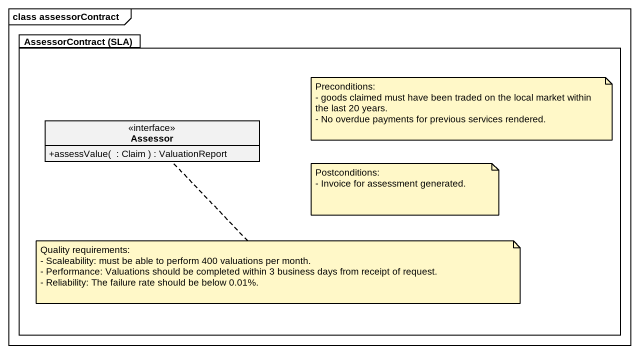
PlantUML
@startuml
mainframe class assessorContract
hide circle
hide empty members
skinparam classAttributeIconSize 0
package "AssessorContract (SLA)" as AssessorContract_SLA {
  interface Assessor {
    +assessValue(  : Claim ) : ValuationReport
  }
}
note as N1
  Preconditions:
  - goods claimed must have been traded on the local market within the last 20 years.
  - No overdue payments for previous services rendered.
end note
note as N2
  Postconditions:
  - Invoice for assessment generated.
end note
note bottom of Assessor
  Quality requirements:
  - Scaleability: must be able to perform 400 valuations per month.
  - Performance: Valuations should be completed within 3 business days from receipt of request.
  - Reliability: The failure rate should be below 0.01%.
end note
@enduml
